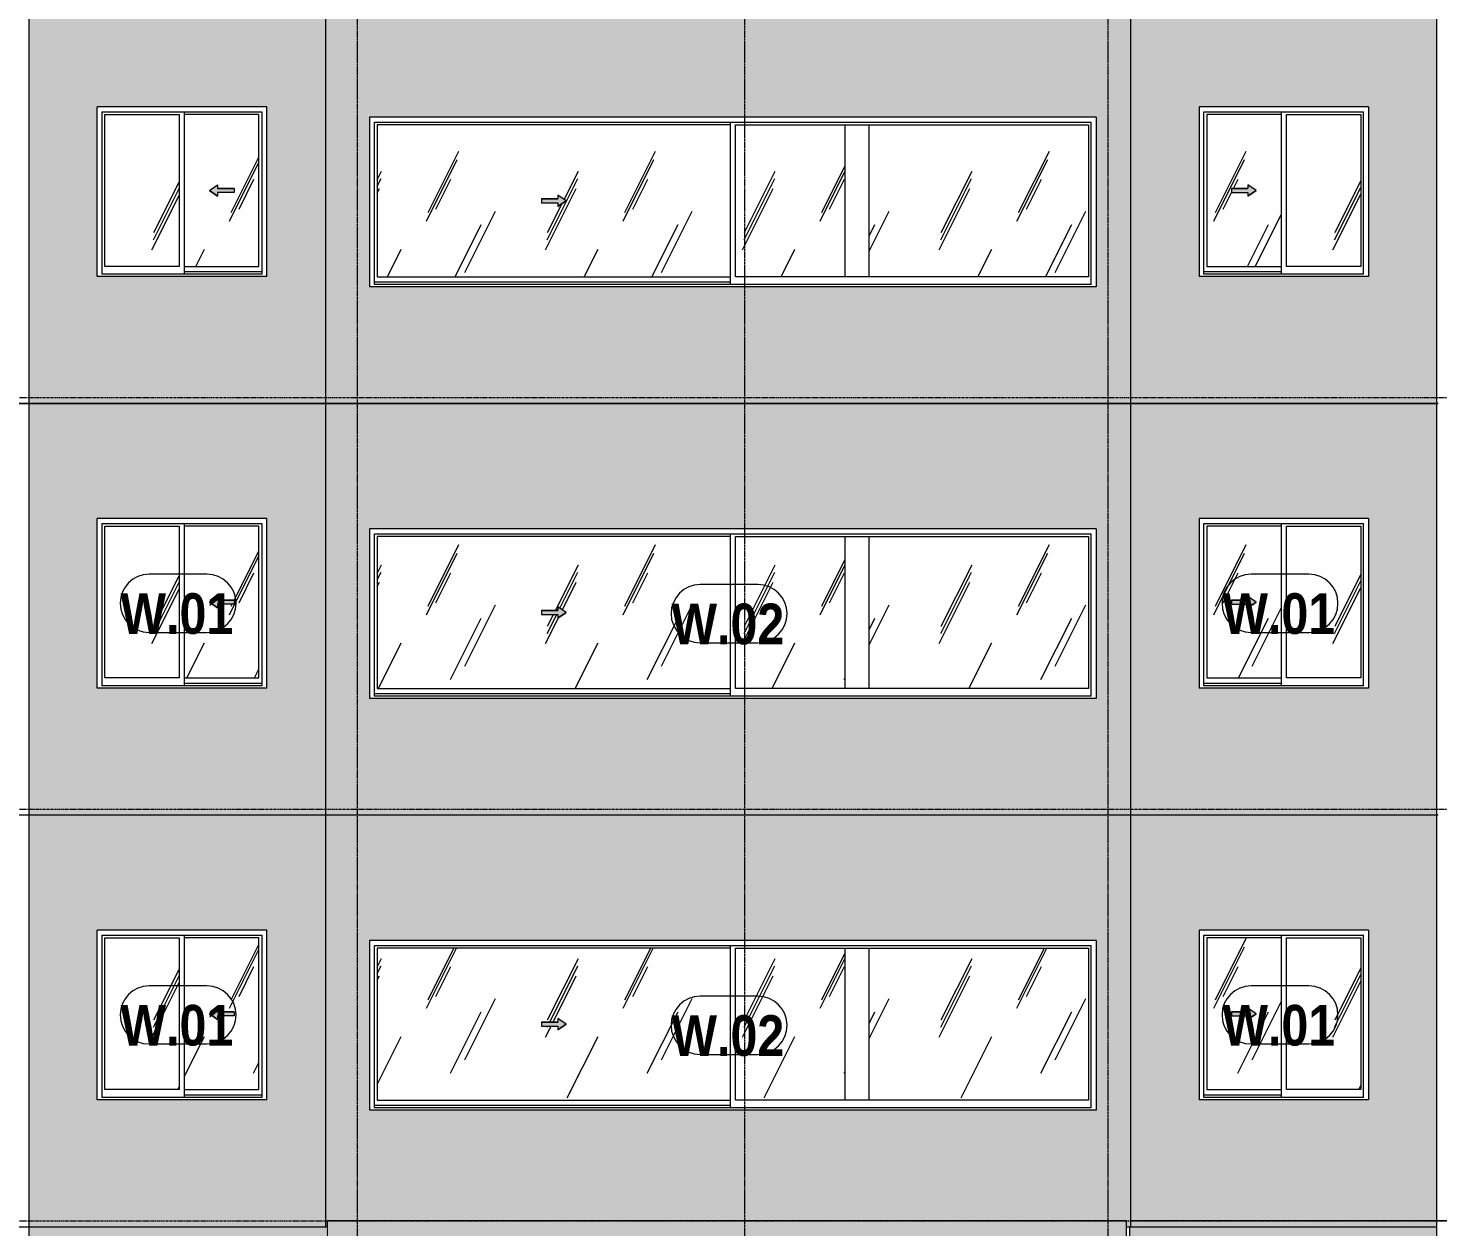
# Model space of a CAD drawing. Header units: millimetres. Extents: x -134153 to 99383, y -5233 to 35400.
# Drawn here: x 36140 to 47781, y 5550 to 15450 of the extents above; entities that cross this region are included whole.
import ezdxf

# ---------------------------------------------------------------- set-up
doc = ezdxf.new("R2010")
doc.units = ezdxf.units.MM
for name, pattern in [('1 NÉT CALL OUT', [6, 3, -3]), ('Centre', [31.75, 6.35, -4.7625, 15.875, -4.7625]), ('Grid Line', [22.225, 12.7, -3.175, 3.175, -3.175])]:
    doc.linetypes.add(name, pattern=pattern)
for name, color, linetype, lineweight in [('0-2', 250, 'Continuous', 5), ('A-DETL-GENF', 92, 'Continuous', 9), ('A-DETL-GENF-1', 92, '1 NÉT CALL OUT', 9), ('A-FLOR-LEVL-2', 51, 'Centre', 9), ('A-GLAZ', 151, 'Continuous', 9), ('A-GLAZ-3', 7, '1 NÉT CALL OUT', 9), ('A-GLAZ-IDEN', 152, 'Continuous', 9), ('A-WALL', 113, 'Continuous', 9), ('A-WALL-PATT-2', 111, 'Continuous', 5), ('I-WALL', 2, 'Continuous', 9), ('S-BEAM-1', 7, 'Continuous', 9), ('S-COLS', 52, 'Continuous', 9), ('S-GRID-1', 1, 'Grid Line', 9)]:
    doc.layers.add(name, color=color, linetype=linetype, lineweight=lineweight)
doc.styles.add('Arial_B_1', font='arialbd_0.ttf', dxfattribs={"width": 0.85, "height": 336})
pattern_1 = [(63.435, (84482.24, 111.3), (-0.002, 1625.6), [567.96, -3066.99]), (63.435, (82856.64, 111.3), (-0.002, 1625.6), [567.96, -3066.99]), (63.435, (85260.4, 425.35), (-0.002, 1625.6), [567.96, -3066.99]), (63.435, (83634.8, 425.35), (-0.002, 1625.6), [567.96, -3066.99]), (63.435, (85142.64, 314.5), (-0.002, 1625.6), [567.96, -3066.99]), (63.435, (83517.04, 314.5), (-0.002, 1625.6), [567.96, -3066.99]), (63.435, (85022.6, 949.4), (-0.002, 1625.6), [276.06, -3358.9]), (63.435, (83397, 949.4), (-0.002, 1625.6), [276.06, -3358.9]), (63.435, (84944.06, 851.15), (-0.002, 1625.6), [567.96, -3066.99]), (63.435, (83318.46, 851.15), (-0.002, 1625.6), [567.96, -3066.99]), (63.435, (84957.9, 921.7), (-0.002, 1625.6), [567.96, -3066.99]), (63.435, (83332.3, 921.7), (-0.002, 1625.6), [567.96, -3066.99]), (63.435, (84302.1, 612.2), (-0.002, 1625.6), [567.96, -3066.99]), (63.435, (82676.5, 612.2), (-0.002, 1625.6), [567.96, -3066.99]), (63.435, (84315.9, 695.35), (-0.002, 1625.6), [567.96, -3066.99]), (63.435, (82690.3, 695.35), (-0.002, 1625.6), [567.96, -3066.99]), (63.435, (84319.65, 755.3), (-0.002, 1625.6), [567.96, -3066.99]), (63.435, (82694.05, 755.3), (-0.002, 1625.6), [567.96, -3066.99])]

# ---------------------------------------------------------------- blocks, each defined once
blk = doc.blocks.new('NCV_TKTC_KET CAU_rvt-2-TKCS_MẶT ĐỨNG HƯỚNG NAM')
at = {"layer": 'S-BEAM-1'}
blk.add_line((83728, 5550), (83728, 4950), dxfattribs=at)
blk = doc.blocks.new('1_FAMILY RVT - W01-WxH 1400x6000-587637-TKCS_MẶT ĐỨNG HƯỚNG NAM')
at = {"layer": 'A-DETL-GENF-1'}
blk.add_hatch(color=256, dxfattribs=at).paths.add_polyline_path([(79007, 10576), (79075, 10624), (79007, 10671), (79007, 10641), (78872, 10641), (78872, 10607), (79007, 10607)])
at = {"layer": 'A-GLAZ'}
h = blk.add_hatch(dxfattribs=at)
h.set_pattern_fill('FP_30', color=256, style=0, pattern_type=2)
h.set_pattern_definition(pattern_1)
h.paths.add_polyline_path([(77516, 9997), (80430, 9997), (80430, 11251), (77516, 11251)])
h.paths.add_polyline_path([(79007, 10576), (79007, 10607), (78872, 10607), (78872, 10641), (79007, 10641), (79007, 10671), (79075, 10624), (79051, 10607)])
h = blk.add_hatch(dxfattribs=at)
h.set_pattern_fill('FP_30', color=256, style=0, pattern_type=2)
h.set_pattern_definition(pattern_1)
h.paths.add_polyline_path([(80475, 9997), (81378, 9997), (81378, 11251), (80475, 11251)])
h.paths.add_polyline_path([(82135, 9997), (83389, 9997), (83389, 11251), (81578, 11251), (81578, 9997), (81729, 9997)])
at = {"layer": 'A-DETL-GENF'}
for p, q in [((78872, 10641), (78872, 10607)), ((78872, 10641), (79007, 10641)), ((79007, 10641), (78872, 10641)), ((78872, 10641), (78872, 10607)), ((78872, 10607), (79007, 10607)), ((78872, 10607), (79007, 10607)), ((79007, 10671), (79007, 10641)), ((79075, 10624), (79007, 10671)), ((79075, 10624), (79007, 10671)), ((79007, 10671), (79007, 10641)), ((79075, 10624), (79007, 10576)), ((79007, 10576), (79075, 10624)), ((79007, 10607), (79007, 10576)), ((79007, 10607), (79007, 10576))]:
    blk.add_line(p, q, dxfattribs=at)
at = {"layer": 'A-GLAZ'}
for p, q in [((83453, 11314), (77453, 11314)), ((77453, 11314), (77453, 9914)), ((83453, 11314), (83453, 9914)), ((77494, 11273), (83412, 11273)), ((77494, 9933), (77494, 11273)), ((77516, 11251), (77516, 9997)), ((80430, 11251), (77516, 11251)), ((80430, 11273), (80430, 9933)), ((80475, 9997), (80475, 11251)), ((80475, 11251), (83389, 11251)), ((83389, 11251), (83389, 9997)), ((83412, 9933), (83412, 11273)), ((83453, 9914), (77453, 9914)), ((80430, 9953), (77494, 9953)), ((80430, 9953), (77494, 9953)), ((83412, 9933), (77494, 9933)), ((77516, 9997), (80430, 9997)), ((83389, 9997), (80475, 9997))]:
    blk.add_line(p, q, dxfattribs=at)
blk = doc.blocks.new('1_FAMILY RVT - W01-WxH 1400x1400xmm-V272-TKCS_MẶT ĐỨNG HƯỚNG NAM')
at = {"layer": 'A-DETL-GENF-1'}
blk.add_hatch(color=256, dxfattribs=at).paths.add_polyline_path([(84707, 10662), (84775, 10710), (84707, 10757), (84707, 10726), (84572, 10726), (84572, 10693), (84707, 10693)])
at = {"layer": 'A-GLAZ'}
h = blk.add_hatch(dxfattribs=at)
h.set_pattern_fill('FP_30', color=256, style=0, pattern_type=2)
h.set_pattern_definition(pattern_1)
h.paths.add_polyline_path([(84366, 10083), (84980, 10083), (84980, 11337), (84366, 11337), (84366, 10693)])
h.paths.add_polyline_path([(84707, 10662), (84707, 10693), (84572, 10693), (84572, 10726), (84707, 10726), (84707, 10757), (84775, 10710), (84751, 10693)])
h = blk.add_hatch(dxfattribs=at)
h.set_pattern_fill('FP_30', color=256, style=0, pattern_type=2)
h.set_pattern_definition(pattern_1)
h.paths.add_polyline_path([(85639, 10083), (85639, 11337), (85025, 11337), (85025, 10083), (85350, 10083)])
at = {"layer": 'A-DETL-GENF'}
for p, q in [((84572, 10726), (84572, 10693)), ((84572, 10726), (84707, 10726)), ((84707, 10726), (84572, 10726)), ((84572, 10726), (84572, 10693)), ((84707, 10757), (84707, 10726)), ((84775, 10710), (84707, 10757)), ((84775, 10710), (84707, 10757)), ((84707, 10757), (84707, 10726)), ((84572, 10693), (84707, 10693)), ((84572, 10693), (84707, 10693)), ((84775, 10710), (84707, 10662)), ((84707, 10662), (84775, 10710)), ((84707, 10693), (84707, 10662)), ((84707, 10693), (84707, 10662))]:
    blk.add_line(p, q, dxfattribs=at)
at = {"layer": 'A-GLAZ'}
for p, q in [((85703, 11400), (84303, 11400)), ((84303, 11400), (84303, 10000)), ((84343, 11359), (85662, 11359)), ((84343, 10019), (84343, 11359)), ((84366, 11337), (84366, 10083)), ((84980, 11337), (84366, 11337)), ((84980, 11359), (84980, 10019)), ((85025, 10083), (85025, 11337)), ((85025, 11337), (85639, 11337)), ((85639, 11337), (85639, 10083)), ((85662, 10019), (85662, 11359)), ((85703, 11400), (85703, 10000)), ((84980, 10038), (84343, 10038)), ((84980, 10038), (84343, 10038)), ((85662, 10019), (84343, 10019)), ((84366, 10083), (84980, 10083)), ((85639, 10083), (85025, 10083)), ((85703, 10000), (84303, 10000))]:
    blk.add_line(p, q, dxfattribs=at)
blk = doc.blocks.new('1_FAMILY RVT - W01-WxH 1400x1400xmm-V273-TKCS_MẶT ĐỨNG HƯỚNG NAM')
at = {"layer": 'A-DETL-GENF-1'}
blk.add_hatch(color=256, dxfattribs=at).paths.add_polyline_path([(76198, 10662), (76198, 10693), (76334, 10693), (76334, 10726), (76198, 10726), (76198, 10757), (76130, 10710)])
at = {"layer": 'A-GLAZ'}
h = blk.add_hatch(dxfattribs=at)
h.set_pattern_fill('FP_30', color=256, style=0, pattern_type=2)
h.set_pattern_definition(pattern_1)
h.paths.add_polyline_path([(75830, 10083), (75880, 10083), (75880, 11337), (75266, 11337), (75266, 10083)])
h = blk.add_hatch(dxfattribs=at)
h.set_pattern_fill('FP_30', color=256, style=0, pattern_type=2)
h.set_pattern_definition(pattern_1)
h.paths.add_polyline_path([(76539, 10083), (76539, 11337), (75925, 11337), (75925, 10083)])
h.paths.add_polyline_path([(76198, 10662), (76130, 10710), (76198, 10757), (76198, 10726), (76334, 10726), (76334, 10693), (76198, 10693)])
at = {"layer": 'A-DETL-GENF'}
for p, q in [((76130, 10710), (76198, 10757)), ((76130, 10710), (76198, 10757)), ((76198, 10757), (76198, 10726)), ((76198, 10757), (76198, 10726)), ((76334, 10726), (76198, 10726)), ((76198, 10726), (76334, 10726)), ((76334, 10726), (76334, 10693)), ((76334, 10726), (76334, 10693)), ((76130, 10710), (76198, 10662)), ((76198, 10662), (76130, 10710)), ((76198, 10693), (76198, 10662)), ((76334, 10693), (76198, 10693)), ((76198, 10693), (76198, 10662)), ((76334, 10693), (76198, 10693))]:
    blk.add_line(p, q, dxfattribs=at)
at = {"layer": 'A-GLAZ'}
for p, q in [((76603, 11400), (75203, 11400)), ((75203, 10000), (75203, 11400)), ((75243, 11359), (75243, 10019)), ((75243, 11359), (76562, 11359)), ((75266, 11337), (75880, 11337)), ((75266, 10083), (75266, 11337)), ((75880, 11337), (75880, 10083)), ((75925, 10019), (75925, 11359)), ((76539, 11337), (75925, 11337)), ((76539, 10083), (76539, 11337)), ((76562, 11359), (76562, 10019)), ((76603, 10000), (76603, 11400)), ((76562, 10019), (75243, 10019)), ((75880, 10083), (75266, 10083)), ((75925, 10083), (76539, 10083)), ((76562, 10038), (75925, 10038)), ((76562, 10038), (75925, 10038)), ((76603, 10000), (75203, 10000))]:
    blk.add_line(p, q, dxfattribs=at)
blk = doc.blocks.new('1_FAMILY RVT - W01-WxH 1400x6000-V281-TKCS_MẶT ĐỨNG HƯỚNG NAM')
at = {"layer": 'A-DETL-GENF-1'}
blk.add_hatch(color=256, dxfattribs=at).paths.add_polyline_path([(79007, 7176), (79075, 7224), (79007, 7271), (79007, 7241), (78872, 7241), (78872, 7207), (79007, 7207)])
at = {"layer": 'A-GLAZ'}
h = blk.add_hatch(dxfattribs=at)
h.set_pattern_fill('FP_30', color=256, style=0, pattern_type=2)
h.set_pattern_definition(pattern_1)
h.paths.add_polyline_path([(79075, 6597), (80430, 6597), (80430, 7851), (77516, 7851), (77516, 6597), (79007, 6597)])
h.paths.add_polyline_path([(79007, 7176), (79007, 7207), (78872, 7207), (78872, 7241), (79007, 7241), (79007, 7271), (79075, 7224), (79051, 7207)])
h = blk.add_hatch(dxfattribs=at)
h.set_pattern_fill('FP_30', color=256, style=0, pattern_type=2)
h.set_pattern_definition(pattern_1)
h.paths.add_polyline_path([(83389, 6597), (83389, 7851), (81578, 7851), (81578, 6597), (82135, 6597)])
h.paths.add_polyline_path([(80590, 6597), (81378, 6597), (81378, 7851), (80475, 7851), (80475, 6597)])
at = {"layer": 'A-DETL-GENF'}
for p, q in [((78872, 7241), (78872, 7207)), ((78872, 7241), (79007, 7241)), ((79007, 7241), (78872, 7241)), ((78872, 7241), (78872, 7207)), ((79007, 7271), (79007, 7241)), ((79075, 7224), (79007, 7271)), ((79075, 7224), (79007, 7271)), ((79007, 7271), (79007, 7241)), ((79075, 7224), (79007, 7176)), ((79007, 7176), (79075, 7224)), ((78872, 7207), (79007, 7207)), ((78872, 7207), (79007, 7207)), ((79007, 7207), (79007, 7176)), ((79007, 7207), (79007, 7176))]:
    blk.add_line(p, q, dxfattribs=at)
at = {"layer": 'A-GLAZ'}
for p, q in [((83453, 7914), (77453, 7914)), ((77453, 7914), (77453, 6514)), ((77494, 7873), (83412, 7873)), ((77494, 6533), (77494, 7873)), ((77516, 7851), (77516, 6597)), ((80430, 7851), (77516, 7851)), ((80430, 7873), (80430, 6533)), ((80475, 6597), (80475, 7851)), ((80475, 7851), (83389, 7851)), ((83389, 7851), (83389, 6597)), ((83412, 6533), (83412, 7873)), ((83453, 7914), (83453, 6514)), ((80430, 6552), (77494, 6552)), ((80430, 6552), (77494, 6552)), ((83412, 6533), (77494, 6533)), ((77516, 6597), (80430, 6597)), ((83389, 6597), (80475, 6597)), ((83453, 6514), (77453, 6514))]:
    blk.add_line(p, q, dxfattribs=at)
blk = doc.blocks.new('1_FAMILY RVT - W01-WxH 1400x1400xmm-V282-TKCS_MẶT ĐỨNG HƯỚNG NAM')
at = {"layer": 'A-DETL-GENF-1'}
blk.add_hatch(color=256, dxfattribs=at).paths.add_polyline_path([(84707, 7262), (84775, 7310), (84707, 7357), (84707, 7326), (84572, 7326), (84572, 7293), (84707, 7293)])
at = {"layer": 'A-GLAZ'}
h = blk.add_hatch(dxfattribs=at)
h.set_pattern_fill('FP_30', color=256, style=0, pattern_type=2)
h.set_pattern_definition(pattern_1)
h.paths.add_polyline_path([(84366, 6683), (84980, 6683), (84980, 7936), (84366, 7936), (84366, 7293)])
h.paths.add_polyline_path([(84707, 7262), (84707, 7293), (84572, 7293), (84572, 7326), (84707, 7326), (84707, 7357), (84775, 7310), (84751, 7293)])
h = blk.add_hatch(dxfattribs=at)
h.set_pattern_fill('FP_30', color=256, style=0, pattern_type=2)
h.set_pattern_definition(pattern_1)
h.paths.add_polyline_path([(85025, 6683), (85639, 6683), (85639, 7936), (85025, 7936), (85025, 7560)])
at = {"layer": 'A-DETL-GENF'}
for p, q in [((84707, 7357), (84707, 7326)), ((84775, 7310), (84707, 7357)), ((84775, 7310), (84707, 7357)), ((84707, 7357), (84707, 7326)), ((84572, 7326), (84572, 7293)), ((84572, 7326), (84707, 7326)), ((84707, 7326), (84572, 7326)), ((84572, 7326), (84572, 7293)), ((84572, 7293), (84707, 7293)), ((84572, 7293), (84707, 7293)), ((84775, 7310), (84707, 7262)), ((84707, 7262), (84775, 7310)), ((84707, 7293), (84707, 7262)), ((84707, 7293), (84707, 7262))]:
    blk.add_line(p, q, dxfattribs=at)
at = {"layer": 'A-GLAZ'}
for p, q in [((85703, 8000), (84303, 8000)), ((84303, 8000), (84303, 6600)), ((84343, 7959), (85662, 7959)), ((84343, 6619), (84343, 7959)), ((84366, 7936), (84366, 6683)), ((84980, 7936), (84366, 7936)), ((84980, 7959), (84980, 6619)), ((85025, 6683), (85025, 7936)), ((85025, 7936), (85639, 7936)), ((85639, 7936), (85639, 6683)), ((85662, 6619), (85662, 7959)), ((85703, 8000), (85703, 6600)), ((84980, 6638), (84343, 6638)), ((84980, 6638), (84343, 6638)), ((84366, 6683), (84980, 6683)), ((85639, 6683), (85025, 6683)), ((85703, 6600), (84303, 6600)), ((85662, 6619), (84343, 6619))]:
    blk.add_line(p, q, dxfattribs=at)
blk = doc.blocks.new('1_FAMILY RVT - W01-WxH 1400x1400xmm-V284-TKCS_MẶT ĐỨNG HƯỚNG NAM')
at = {"layer": 'A-DETL-GENF-1'}
blk.add_hatch(color=256, dxfattribs=at).paths.add_polyline_path([(76198, 7262), (76198, 7293), (76334, 7293), (76334, 7326), (76198, 7326), (76198, 7357), (76130, 7310)])
at = {"layer": 'A-GLAZ'}
h = blk.add_hatch(dxfattribs=at)
h.set_pattern_fill('FP_30', color=256, style=0, pattern_type=2)
h.set_pattern_definition(pattern_1)
h.paths.add_polyline_path([(75266, 6683), (75880, 6683), (75880, 7936), (75266, 7936), (75266, 7560)])
h = blk.add_hatch(dxfattribs=at)
h.set_pattern_fill('FP_30', color=256, style=0, pattern_type=2)
h.set_pattern_definition(pattern_1)
h.paths.add_polyline_path([(76539, 6683), (76539, 7936), (75925, 7936), (75925, 6683)])
h.paths.add_polyline_path([(76198, 7262), (76130, 7310), (76198, 7357), (76198, 7326), (76334, 7326), (76334, 7293), (76198, 7293)])
at = {"layer": 'A-DETL-GENF'}
for p, q in [((76130, 7310), (76198, 7357)), ((76130, 7310), (76198, 7357)), ((76198, 7357), (76198, 7326)), ((76198, 7357), (76198, 7326)), ((76130, 7310), (76198, 7262)), ((76198, 7262), (76130, 7310)), ((76334, 7326), (76198, 7326)), ((76198, 7326), (76334, 7326)), ((76198, 7293), (76198, 7262)), ((76334, 7293), (76198, 7293)), ((76198, 7293), (76198, 7262)), ((76334, 7293), (76198, 7293)), ((76334, 7326), (76334, 7293)), ((76334, 7326), (76334, 7293))]:
    blk.add_line(p, q, dxfattribs=at)
at = {"layer": 'A-GLAZ'}
for p, q in [((76603, 8000), (75203, 8000)), ((75203, 6600), (75203, 8000)), ((75243, 7959), (75243, 6619)), ((75243, 7959), (76562, 7959)), ((75266, 7936), (75880, 7936)), ((75266, 6683), (75266, 7936)), ((75880, 7936), (75880, 6683)), ((75925, 6619), (75925, 7959)), ((76539, 7936), (75925, 7936)), ((76539, 6683), (76539, 7936)), ((76562, 7959), (76562, 6619)), ((76603, 6600), (76603, 8000)), ((75880, 6683), (75266, 6683)), ((75925, 6683), (76539, 6683)), ((76562, 6638), (75925, 6638)), ((76562, 6638), (75925, 6638)), ((76603, 6600), (75203, 6600)), ((76562, 6619), (75243, 6619))]:
    blk.add_line(p, q, dxfattribs=at)
blk = doc.blocks.new('1_FAMILY RVT - W01-WxH 1400x6000-V388-TKCS_MẶT ĐỨNG HƯỚNG NAM')
at = {"layer": 'A-DETL-GENF-1'}
blk.add_hatch(color=256, dxfattribs=at).paths.add_polyline_path([(79007, 13976), (79075, 14024), (79007, 14071), (79007, 14041), (78872, 14041), (78872, 14007), (79007, 14007)])
at = {"layer": 'A-GLAZ'}
h = blk.add_hatch(dxfattribs=at)
h.set_pattern_fill('FP_30', color=256, style=0, pattern_type=2)
h.set_pattern_definition(pattern_1)
h.paths.add_polyline_path([(79075, 13397), (80430, 13397), (80430, 14651), (77516, 14651), (77516, 13397), (79007, 13397)])
h.paths.add_polyline_path([(79007, 13976), (79007, 14007), (78872, 14007), (78872, 14041), (79007, 14041), (79007, 14071), (79075, 14024), (79051, 14007)])
h = blk.add_hatch(dxfattribs=at)
h.set_pattern_fill('FP_30', color=256, style=0, pattern_type=2)
h.set_pattern_definition(pattern_1)
h.paths.add_polyline_path([(80475, 13397), (81378, 13397), (81378, 14651), (80475, 14651)])
h.paths.add_polyline_path([(81578, 13397), (83389, 13397), (83389, 14651), (81578, 14651), (81578, 14243)])
at = {"layer": 'A-DETL-GENF'}
for p, q in [((78872, 14041), (78872, 14007)), ((78872, 14041), (79007, 14041)), ((79007, 14041), (78872, 14041)), ((78872, 14041), (78872, 14007)), ((78872, 14007), (79007, 14007)), ((78872, 14007), (79007, 14007)), ((79007, 14071), (79007, 14041)), ((79075, 14024), (79007, 14071)), ((79075, 14024), (79007, 14071)), ((79007, 14071), (79007, 14041)), ((79075, 14024), (79007, 13976)), ((79007, 13976), (79075, 14024)), ((79007, 14007), (79007, 13976)), ((79007, 14007), (79007, 13976))]:
    blk.add_line(p, q, dxfattribs=at)
at = {"layer": 'A-GLAZ'}
for p, q in [((83453, 14714), (77453, 14714)), ((77453, 14714), (77453, 13314)), ((77494, 14673), (83412, 14673)), ((77494, 13333), (77494, 14673)), ((80430, 14673), (80430, 13333)), ((83412, 13333), (83412, 14673)), ((83453, 14714), (83453, 13314)), ((77516, 14651), (77516, 13397)), ((80430, 14651), (77516, 14651)), ((80475, 13397), (80475, 14651)), ((80475, 14651), (83389, 14651)), ((83389, 14651), (83389, 13397)), ((77516, 13397), (80430, 13397)), ((83389, 13397), (80475, 13397)), ((83453, 13314), (77453, 13314)), ((80430, 13353), (77494, 13353)), ((80430, 13353), (77494, 13353)), ((83412, 13333), (77494, 13333))]:
    blk.add_line(p, q, dxfattribs=at)
blk = doc.blocks.new('1_FAMILY RVT - W01-WxH 1400x1400xmm-V389-TKCS_MẶT ĐỨNG HƯỚNG NAM')
at = {"layer": 'A-DETL-GENF-1'}
blk.add_hatch(color=256, dxfattribs=at).paths.add_polyline_path([(84707, 14062), (84775, 14110), (84707, 14157), (84707, 14126), (84572, 14126), (84572, 14093), (84707, 14093)])
at = {"layer": 'A-GLAZ'}
h = blk.add_hatch(dxfattribs=at)
h.set_pattern_fill('FP_30', color=256, style=0, pattern_type=2)
h.set_pattern_definition(pattern_1)
h.paths.add_polyline_path([(84366, 13483), (84980, 13483), (84980, 14737), (84366, 14737), (84366, 14093)])
h.paths.add_polyline_path([(84707, 14062), (84707, 14093), (84572, 14093), (84572, 14126), (84707, 14126), (84707, 14157), (84775, 14110), (84751, 14093)])
h = blk.add_hatch(dxfattribs=at)
h.set_pattern_fill('FP_30', color=256, style=0, pattern_type=2)
h.set_pattern_definition(pattern_1)
h.paths.add_polyline_path([(85639, 13483), (85639, 14737), (85025, 14737), (85025, 13483), (85350, 13483)])
at = {"layer": 'A-DETL-GENF'}
for p, q in [((84572, 14126), (84572, 14093)), ((84572, 14126), (84707, 14126)), ((84707, 14126), (84572, 14126)), ((84572, 14126), (84572, 14093)), ((84572, 14093), (84707, 14093)), ((84572, 14093), (84707, 14093)), ((84707, 14157), (84707, 14126)), ((84775, 14110), (84707, 14157)), ((84775, 14110), (84707, 14157)), ((84707, 14157), (84707, 14126)), ((84775, 14110), (84707, 14062)), ((84707, 14062), (84775, 14110)), ((84707, 14093), (84707, 14062)), ((84707, 14093), (84707, 14062))]:
    blk.add_line(p, q, dxfattribs=at)
at = {"layer": 'A-GLAZ'}
for p, q in [((85703, 14800), (84303, 14800)), ((84303, 14800), (84303, 13400)), ((85703, 14800), (85703, 13400)), ((84343, 14759), (85662, 14759)), ((84343, 13419), (84343, 14759)), ((84366, 14737), (84366, 13483)), ((84980, 14737), (84366, 14737)), ((84980, 14759), (84980, 13419)), ((85025, 13483), (85025, 14737)), ((85025, 14737), (85639, 14737)), ((85639, 14737), (85639, 13483)), ((85662, 13419), (85662, 14759)), ((85703, 13400), (84303, 13400)), ((84980, 13438), (84343, 13438)), ((84980, 13438), (84343, 13438)), ((85662, 13419), (84343, 13419)), ((84366, 13483), (84980, 13483)), ((85639, 13483), (85025, 13483))]:
    blk.add_line(p, q, dxfattribs=at)
blk = doc.blocks.new('1_FAMILY RVT - W01-WxH 1400x1400xmm-V390-TKCS_MẶT ĐỨNG HƯỚNG NAM')
at = {"layer": 'A-DETL-GENF-1'}
blk.add_hatch(color=256, dxfattribs=at).paths.add_polyline_path([(76198, 14062), (76198, 14093), (76334, 14093), (76334, 14126), (76198, 14126), (76198, 14157), (76130, 14110)])
at = {"layer": 'A-GLAZ'}
h = blk.add_hatch(dxfattribs=at)
h.set_pattern_fill('FP_30', color=256, style=0, pattern_type=2)
h.set_pattern_definition(pattern_1)
h.paths.add_polyline_path([(75266, 13483), (75880, 13483), (75880, 14737), (75266, 14737), (75266, 14243)])
h = blk.add_hatch(dxfattribs=at)
h.set_pattern_fill('FP_30', color=256, style=0, pattern_type=2)
h.set_pattern_definition(pattern_1)
h.paths.add_polyline_path([(76539, 13483), (76539, 14737), (75925, 14737), (75925, 13483)])
h.paths.add_polyline_path([(76198, 14062), (76130, 14110), (76198, 14157), (76198, 14126), (76334, 14126), (76334, 14093), (76198, 14093)])
at = {"layer": 'A-DETL-GENF'}
for p, q in [((76130, 14110), (76198, 14157)), ((76130, 14110), (76198, 14157)), ((76130, 14110), (76198, 14062)), ((76198, 14062), (76130, 14110)), ((76198, 14157), (76198, 14126)), ((76198, 14157), (76198, 14126)), ((76334, 14126), (76198, 14126)), ((76198, 14126), (76334, 14126)), ((76198, 14093), (76198, 14062)), ((76334, 14093), (76198, 14093)), ((76198, 14093), (76198, 14062)), ((76334, 14093), (76198, 14093)), ((76334, 14126), (76334, 14093)), ((76334, 14126), (76334, 14093))]:
    blk.add_line(p, q, dxfattribs=at)
at = {"layer": 'A-GLAZ'}
for p, q in [((76603, 14800), (75203, 14800)), ((75203, 13400), (75203, 14800)), ((76603, 13400), (76603, 14800)), ((75243, 14759), (75243, 13419)), ((75243, 14759), (76562, 14759)), ((75266, 14737), (75880, 14737)), ((75266, 13483), (75266, 14737)), ((75880, 14737), (75880, 13483)), ((75925, 13419), (75925, 14759)), ((76539, 14737), (75925, 14737)), ((76539, 13483), (76539, 14737)), ((76562, 14759), (76562, 13419)), ((76603, 13400), (75203, 13400)), ((76562, 13419), (75243, 13419)), ((75880, 13483), (75266, 13483)), ((75925, 13483), (76539, 13483)), ((76562, 13438), (75925, 13438)), ((76562, 13438), (75925, 13438))]:
    blk.add_line(p, q, dxfattribs=at)
blk = doc.blocks.new('SSA-WINDOW TAG - 10-2062020-TKCS_MẶT ĐỨNG HƯỚNG NAM')
at = {"layer": 'A-GLAZ-IDEN'}
for p, q in [((43760.064287, 11140), (43282.564287, 11140)), ((43282.564287, 10660), (43760.064287, 10660))]:
    blk.add_line(p, q, dxfattribs=at)
for centre, start, end in [((43282.564287, 10900), 90, 270), ((43760.064287, 10900), 270, 90)]:
    blk.add_arc(centre, 240, start, end, dxfattribs=at)

msp = doc.modelspace()

# ---------------------------------------------------------------- hatches: boundary and pattern name
at = {"layer": 'A-WALL-PATT-2'}
h = msp.add_hatch(color=256, dxfattribs=at)
h.paths.add_polyline_path([(36677.2, 12350), (38598.9, 12350), (38598.9, 15750), (36143.9, 15749.5), (36143.9, 12350)])
h.paths.add_polyline_path([(36708.9, 13400), (36708.9, 14800), (38108.9, 14800), (38108.9, 13400), (36749.8, 13400)])
for points in [[(38608.9, 12350), (38608.9, 15750), (38598.9, 15750), (38598.9, 12350)], [(45243.9, 12350), (45243.9, 15750), (45233.9, 15750), (45233.9, 12350)], [(38608.9, 8950), (38608.9, 12350), (38598.9, 12350), (38598.9, 8950)], [(45243.9, 8950), (45243.9, 12350), (45233.9, 12350), (45233.9, 8950)], [(38608.9, 5550), (38608.9, 8950), (38598.9, 8950), (38598.9, 5550)], [(45243.9, 5550), (45243.9, 8950), (45233.9, 8950), (45233.9, 5550)]]:
    msp.add_hatch(color=256, dxfattribs=at).paths.add_polyline_path(points)
h = msp.add_hatch(color=256, dxfattribs=at)
h.paths.add_polyline_path([(42096.3, 12350), (45233.9, 12350), (45233.9, 15750), (38608.9, 15750), (38608.9, 12350), (38999.8, 12350)])
h.paths.add_polyline_path([(42096.3, 13314.4), (38958.9, 13314.4), (38958.9, 14714.4), (44958.9, 14714.4), (44958.9, 13314.4), (44917.9, 13314.4)])
h = msp.add_hatch(color=256, dxfattribs=at)
h.paths.add_polyline_path([(45269.5, 12350), (47773.9, 12350), (47773.9, 15750), (45243.9, 15750), (45243.9, 12350)])
h.paths.add_polyline_path([(47167.9, 13400), (45808.9, 13400), (45808.9, 14800), (47208.9, 14800), (47208.9, 13400)])
h = msp.add_hatch(color=256, dxfattribs=at)
h.paths.add_polyline_path([(38598.9, 8950), (38598.9, 12350), (36143.9, 12349.5), (36143.9, 8950), (37336.5, 8950)])
h.paths.add_polyline_path([(36708.9, 10000), (36708.9, 11400), (38108.9, 11400), (38108.9, 10000), (36749.8, 10000)])
h = msp.add_hatch(color=256, dxfattribs=at)
h.paths.add_polyline_path([(45233.9, 8950), (45233.9, 12350), (38608.9, 12350), (38608.9, 8950), (42096.3, 8950)])
h.paths.add_polyline_path([(38958.9, 9914.4), (38958.9, 11314.4), (44958.9, 11314.4), (44958.9, 9914.4), (38999.8, 9914.4)])
h = msp.add_hatch(color=256, dxfattribs=at)
h.paths.add_polyline_path([(45243.9, 8950), (47773.9, 8950), (47773.9, 12350), (45243.9, 12350), (45243.9, 8951.7)])
h.paths.add_polyline_path([(46856.1, 10000), (45808.9, 10000), (45808.9, 11400), (47208.9, 11400), (47208.9, 10000), (47167.9, 10000)])
h = msp.add_hatch(color=256, dxfattribs=at)
h.paths.add_polyline_path([(36708.9, 5550), (38598.9, 5550), (38598.9, 8950), (36143.9, 8949.5), (36143.9, 5550), (36677.2, 5550)])
h.paths.add_polyline_path([(36708.9, 6600), (36708.9, 8000), (38108.9, 8000), (38108.9, 6600), (36749.8, 6600)])
h = msp.add_hatch(color=256, dxfattribs=at)
h.paths.add_polyline_path([(45208.9, 5550), (45233.9, 5550), (45233.9, 8950), (38608.9, 8950), (38608.9, 5600), (45208.9, 5600), (45208.9, 5553.8)])
h.paths.add_polyline_path([(44917.9, 6514.4), (38958.9, 6514.4), (38958.9, 7914.4), (44958.9, 7914.4), (44958.9, 6514.4)])
h = msp.add_hatch(color=256, dxfattribs=at)
h.paths.add_polyline_path([(46856.1, 5550), (47773.9, 5550), (47773.9, 8950), (45243.9, 8950), (45243.9, 5550), (45269.5, 5550)])
h.paths.add_polyline_path([(45849.8, 6600), (45808.9, 6600), (45808.9, 8000), (47208.9, 8000), (47208.9, 6600), (46856.1, 6600)])
h = msp.add_hatch(color=256, dxfattribs=at)
h.paths.add_polyline_path([(38608.9, 2200), (43693.9, 2200), (43693.9, 3290), (38608.9, 3290), (38608.9, 3200.6)])
h.paths.add_polyline_path([(44983.9, 2200), (45208.9, 2200), (45208.9, 3290), (44983.9, 3290), (44983.9, 3200.6)])
h.paths.add_polyline_path([(44764.9, 3401), (44660.7, 3402.6), (44660.8, 3412.1), (44661, 3414.5), (44765.9, 3412.8), (44769.4, 3406.7), (44765.2, 3401.4)])
h.paths.add_polyline_path([(42096.3, 3300), (43693.9, 3300), (43693.9, 3400), (44765.7, 3401.4), (44774.5, 3405.3), (44774.1, 3409), (44773, 3410.3), (44771.3, 3410.6), (44764.9, 3414), (44789.6, 3412.8), (44787.8, 3401), (44983.9, 3400), (44983.9, 3300), (45208.9, 3300), (45208.9, 4690), (38608.9, 4690), (38608.9, 3300), (38923.1, 3300)])
h.paths.add_polyline_path([(44454.3, 3400.5), (44445.1, 3400.5), (44445.1, 3414.5), (44431.4, 3415.5), (44431.4, 3418.5), (44468.6, 3418.5), (44468.6, 3415.5), (44461, 3414.5), (44459.4, 3411), (44460.7, 3407.5), (44461.5, 3405.7), (44459.4, 3400.5), (44454.8, 3400.5), (44454.5, 3402.7)])
h.paths.add_polyline_path([(44642.9, 3402.3), (44643.3, 3404), (44643.1, 3411.7), (44643.5, 3412.7), (44660.5, 3411.7), (44660.5, 3403.3), (44660.2, 3402.3), (44643.1, 3402.3)])
h.paths.add_polyline_path([(44642, 3402.5), (44476.5, 3405.3), (44477, 3409), (44477.2, 3411.5), (44643, 3411), (44642.7, 3403.2), (44642.4, 3402.7)])
h.paths.add_polyline_path([(44474.1, 3403.5), (44466.9, 3404), (44465.1, 3407.5), (44467.2, 3411.5), (44474.1, 3410), (44474.1, 3404)])
h.paths.add_polyline_path([(44475.8, 3415.5), (44475.4, 3415.5), (44477, 3418.5), (44494.6, 3418.5), (44494.6, 3415.5), (44476.2, 3415.5)])
h.paths.add_polyline_path([(44475, 3415.5), (44469.8, 3415.5), (44469.8, 3418.5), (44475, 3418.5)])
h.paths.add_polyline_path([(44424.7, 3415.5), (44405.4, 3415.5), (44405.4, 3418.5), (44424.7, 3418.5)])
h.paths.add_polyline_path([(44447.9, 3415.5), (44452.1, 3415.5), (44452.1, 3417.5), (44447.9, 3417.5)])
h.paths.add_polyline_path([(44430.3, 3415.5), (44425.1, 3415.5), (44425.1, 3418.5), (44430.3, 3418.5)])
h.paths.add_polyline_path([(43682.9, 4700), (45208.9, 4700), (45208.9, 5600), (38608.9, 5600), (38608.9, 4700), (42096.3, 4700)])
h = msp.add_hatch(color=256, dxfattribs=at)
h.paths.add_polyline_path([(45239.9, 2200), (47773.9, 2200), (47773.9, 3290), (47208.9, 3290), (47208.9, 3200), (45808.9, 3200.6), (45808.9, 3290), (45233.9, 3290), (45233.9, 2200)])
h.paths.add_polyline_path([(47208.9, 3300), (47773.9, 3300), (47773.9, 4690), (45233.9, 4690), (45233.9, 3300), (45808.9, 3300), (45808.9, 4600), (47208.9, 4600), (47208.9, 4304.9)])
h.paths.add_polyline_path([(45239.9, 4700), (47773.9, 4700), (47773.9, 5600), (45243.9, 5600), (45243.9, 5550), (45233.9, 5550), (45233.9, 4700)])
h = msp.add_hatch(color=256, dxfattribs=at)
h.paths.add_polyline_path([(36749.8, 2200), (38598.9, 2200), (38598.9, 3290), (38108.9, 3290), (38108.9, 3200), (36708.9, 3200.6), (36708.9, 3290), (36143.9, 3290), (36143.9, 2200), (36708.9, 2200)])
h.paths.add_polyline_path([(38108.9, 3300), (38598.9, 3300), (38598.9, 4690), (36143.9, 4690), (36143.9, 3300), (36708.9, 3300), (36708.9, 4600), (38108.9, 4600), (38108.9, 4559.1)])
h.paths.add_polyline_path([(37336.5, 4700), (38598.9, 4700), (38598.9, 5550), (36143.9, 5549.6), (36143.9, 4700)])

# ---------------------------------------------------------------- linework, layer by layer
at = {"layer": 'A-FLOR-LEVL-2'}
for p, q in [((-12769.4, 12400), (95658.9, 12400)), ((-12769.4, 9000), (95658.9, 9000)), ((-12769.4, 5600), (95658.9, 5600))]:
    msp.add_line(p, q, dxfattribs=at)
at = {"layer": 'A-WALL'}
for p, q in [((36143.9, 29350), (36143.9, 5550)), ((47773.9, 1300), (47773.9, 29350)), ((38598.9, 12350), (23758.9, 12350)), ((23758.9, 12350), (38598.9, 12350)), ((47783.9, 12350), (45243.9, 12350)), ((45243.9, 12350), (47783.9, 12350)), ((38598.9, 8950), (23758.9, 8950)), ((47783.9, 8950), (45243.9, 8950)), ((45208.9, 5600), (38608.9, 5600)), ((38608.9, 5600), (38608.9, 1300)), ((45208.9, 2200), (45208.9, 5600)), ((56563.9, 5600), (45243.9, 5600)), ((23758.9, 5550), (38598.9, 5550)), ((36143.9, 5550), (36143.9, 4700)), ((45243.9, 5550), (47773.9, 5550))]:
    msp.add_line(p, q, dxfattribs=at)
at = {"layer": 'I-WALL'}
for p, q in [((38598.9, 5550), (38598.9, 30750)), ((45243.9, 22550), (45243.9, 5550)), ((45243.9, 12350), (38598.9, 12350)), ((38598.9, 12350), (45243.9, 12350)), ((45243.9, 8950), (38598.9, 8950)), ((38608.9, 5550), (38598.9, 5550)), ((45208.9, 5550), (45243.9, 5550))]:
    msp.add_line(p, q, dxfattribs=at)
at = {"layer": 'S-COLS'}
for p, q in [((42883.9, 14650.9), (42883.9, 13397)), ((43083.9, 13397), (43083.9, 14650.9)), ((42883.9, 11250.9), (42883.9, 9997)), ((43083.9, 9997), (43083.9, 11250.9)), ((42883.9, 7850.9), (42883.9, 6596.9)), ((43083.9, 6596.9), (43083.9, 7850.9))]:
    msp.add_line(p, q, dxfattribs=at)
at = {"layer": 'S-GRID-1'}
for p, q in [((38858.9, 856.3), (38858.9, 30285.9)), ((42058.9, 856.3), (42058.9, 30285.9)), ((45058.9, 856.3), (45058.9, 30285.9))]:
    msp.add_line(p, q, dxfattribs=at)

# ---------------------------------------------------------------- block references
at = {"layer": '0-2'}
msp.add_blockref('NCV_TKTC_KET CAU_rvt-2-TKCS_MẶT ĐỨNG HƯỚNG NAM', (-38493.7, 0), dxfattribs=at)
at = {"layer": 'A-GLAZ-3'}
for name in ['1_FAMILY RVT - W01-WxH 1400x1400xmm-V390-TKCS_MẶT ĐỨNG HƯỚNG NAM', '1_FAMILY RVT - W01-WxH 1400x1400xmm-V389-TKCS_MẶT ĐỨNG HƯỚNG NAM', '1_FAMILY RVT - W01-WxH 1400x6000-V388-TKCS_MẶT ĐỨNG HƯỚNG NAM', '1_FAMILY RVT - W01-WxH 1400x1400xmm-V273-TKCS_MẶT ĐỨNG HƯỚNG NAM', '1_FAMILY RVT - W01-WxH 1400x6000-587637-TKCS_MẶT ĐỨNG HƯỚNG NAM', '1_FAMILY RVT - W01-WxH 1400x1400xmm-V272-TKCS_MẶT ĐỨNG HƯỚNG NAM', '1_FAMILY RVT - W01-WxH 1400x1400xmm-V284-TKCS_MẶT ĐỨNG HƯỚNG NAM', '1_FAMILY RVT - W01-WxH 1400x1400xmm-V282-TKCS_MẶT ĐỨNG HƯỚNG NAM', '1_FAMILY RVT - W01-WxH 1400x6000-V281-TKCS_MẶT ĐỨNG HƯỚNG NAM']:
    msp.add_blockref(name, (-38493.7, 0), dxfattribs=at)
at = {"layer": 'A-GLAZ-IDEN'}
for p in [(-6143.7, -200), (-1593.7, -285.6), (2956.3, -200), (-6143.7, -3600), (-1593.7, -3685.6), (2956.3, -3600)]:
    msp.add_blockref('SSA-WINDOW TAG - 10-2062020-TKCS_MẶT ĐỨNG HƯỚNG NAM', p, dxfattribs=at)

# ---------------------------------------------------------------- texts
at = {"layer": 'A-GLAZ-IDEN', "char_height": 336, "width": 962.88, "attachment_point": 5, "line_spacing_factor": 0.936439, "style": 'Arial_B_1'}
for s, insert in [('\\pt6.80064,13.60128,20.39856,27.1992,33.99984,40.80048,47.60112,54.3984,61.19904,67.99968,74.80032,81.60096,88.4016,95.19888,101.99952,108.80016,115.6008,122.40144,129.19872,135.99936,142.8,149.60064,156.40128,163.19856,169.9992,176.79984,183.60048,190.40112,197.1984,203.99904,210.79968,217.60032;W.01', (37367.6, 10612.7)), ('\\pt6.80064,13.60128,20.39856,27.1992,33.99984,40.80048,47.60112,54.3984,61.19904,67.99968,74.80032,81.60096,88.4016,95.19888,101.99952,108.80016,115.6008,122.40144,129.19872,135.99936,142.8,149.60064,156.40128,163.19856,169.9992,176.79984,183.60048,190.40112,197.1984,203.99904,210.79968,217.60032;W.01', (46467.6, 10612.7)), ('\\pt6.80064,13.60128,20.39856,27.1992,33.99984,40.80048,47.60112,54.3984,61.19904,67.99968,74.80032,81.60096,88.4016,95.19888,101.99952,108.80016,115.6008,122.40144,129.19872,135.99936,142.8,149.60064,156.40128,163.19856,169.9992,176.79984,183.60048,190.40112,197.1984,203.99904,210.79968,217.60032;W.02', (41917.7, 10527.1)), ('\\pt6.80064,13.60128,20.39856,27.1992,33.99984,40.80048,47.60112,54.3984,61.19904,67.99968,74.80032,81.60096,88.4016,95.19888,101.99952,108.80016,115.6008,122.40144,129.19872,135.99936,142.8,149.60064,156.40128,163.19856,169.9992,176.79984,183.60048,190.40112,197.1984,203.99904,210.79968,217.60032;W.01', (37367.6, 7212.7)), ('\\pt6.80064,13.60128,20.39856,27.1992,33.99984,40.80048,47.60112,54.3984,61.19904,67.99968,74.80032,81.60096,88.4016,95.19888,101.99952,108.80016,115.6008,122.40144,129.19872,135.99936,142.8,149.60064,156.40128,163.19856,169.9992,176.79984,183.60048,190.40112,197.1984,203.99904,210.79968,217.60032;W.01', (46467.6, 7212.7)), ('\\pt6.80064,13.60128,20.39856,27.1992,33.99984,40.80048,47.60112,54.3984,61.19904,67.99968,74.80032,81.60096,88.4016,95.19888,101.99952,108.80016,115.6008,122.40144,129.19872,135.99936,142.8,149.60064,156.40128,163.19856,169.9992,176.79984,183.60048,190.40112,197.1984,203.99904,210.79968,217.60032;W.02', (41917.7, 7127.1))]:
    msp.add_mtext(s, dxfattribs=dict(at, insert=insert))

doc.saveas('drawing.dxf')
